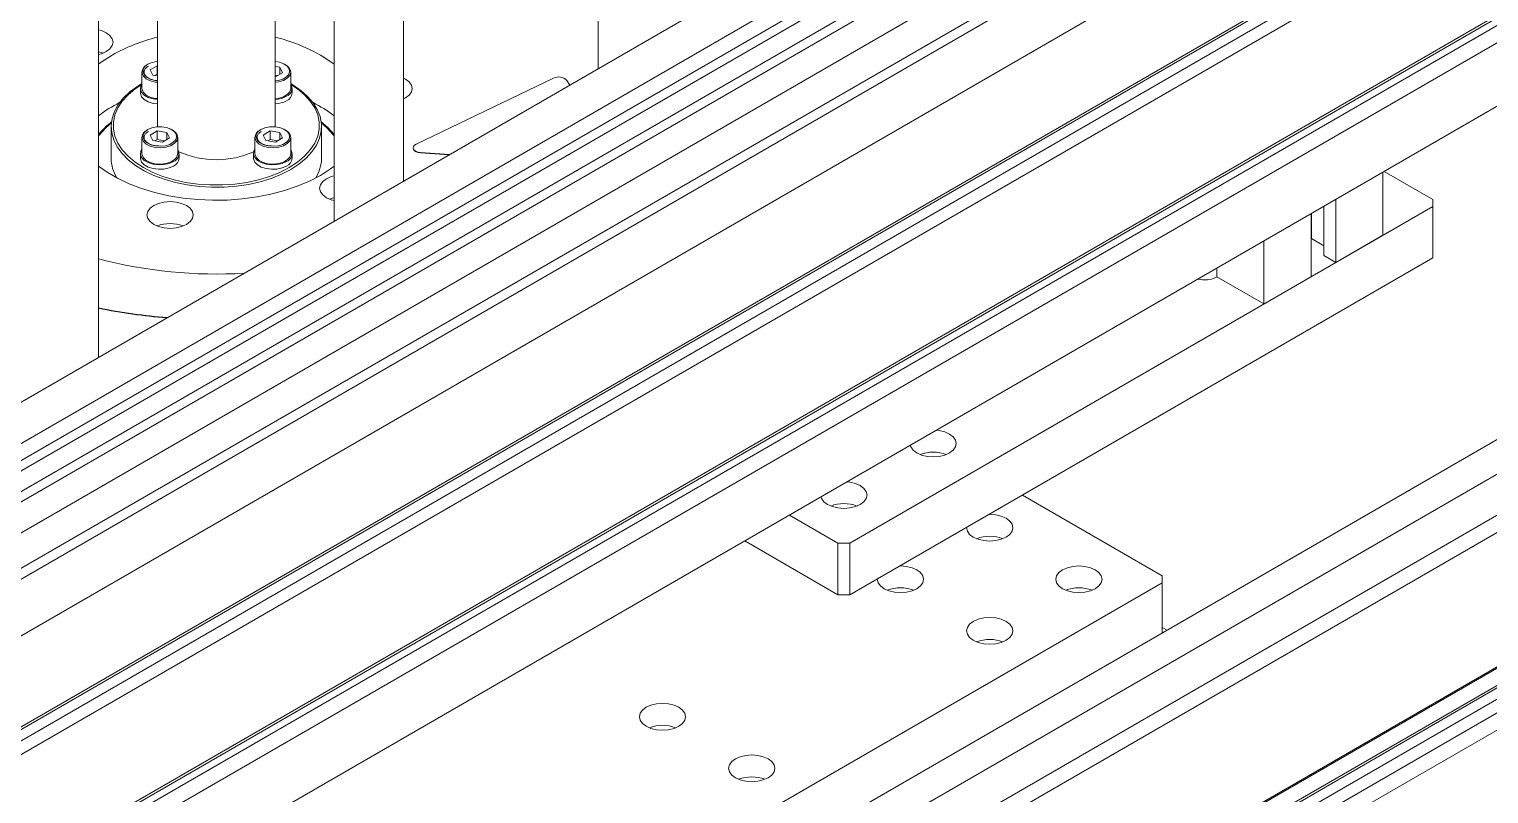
# Model space of a CAD drawing. Header units: millimetres. Extents: x 169 to 14583, y -399 to 10804.
# Drawn here: x 1960.7 to 2307.7, y 6801.8 to 6983.4 of the extents above; entities that cross this region are included whole.
import ezdxf

# ---------------------------------------------------------------- set-up
doc = ezdxf.new("R2010")
doc.units = ezdxf.units.MM
doc.header["$LTSCALE"] = 35

msp = doc.modelspace()

# ---------------------------------------------------------------- linework, layer by layer
at = {"color": 7, "linetype": 'Continuous', "lineweight": 18}
for p, q in [((1557.509, 6663.209), (2603.621, 7267.116)), ((1565.995, 6658.311), (2612.106, 7262.218)), ((1565.995, 6654.228), (2615.642, 7260.177)), ((1567.762, 6652.799), (2617.764, 7258.952)), ((1567.762, 6647.9), (2622.007, 7256.502)), ((1565.995, 6644.429), (2624.129, 7255.277)), ((1569.778, 6639.224), (2630.529, 7251.583)), ((1577.061, 6635.02), (2637.812, 7247.378)), ((1577.662, 6632.795), (2640.04, 7246.092)), ((1589.329, 6626.059), (2651.707, 7239.357)), ((1581.551, 6599.317), (2670.98, 7228.231)), ((1589.329, 6604.421), (2670.448, 7228.538)), ((1586.501, 6599.522), (2673.278, 7226.905)), ((1589.329, 6597.889), (2676.106, 7225.272)), ((1581.551, 6565.839), (2699.976, 7211.492)), ((1585.794, 6566.452), (2701.567, 7210.574)), ((1589.329, 6570.943), (2699.444, 7211.799)), ((1589.329, 6564.411), (2705.102, 7208.533)), ((1589.329, 6549.305), (2714.336, 7198.757)), ((2095.924, 7147.545), (2095.924, 6974.029)), ((1977.194, 6905.488), (1977.194, 7126.627)), ((2033.163, 7126.627), (2033.163, 6937.798)), ((2049.663, 6947.323), (2049.663, 7126.627)), ((1724.387, 6548.092), (2714.336, 7119.578)), ((1747.721, 6553.402), (2714.336, 7111.417)), ((1756.206, 6548.504), (2714.336, 7101.62)), ((1756.206, 6544.421), (2714.336, 7097.537)), ((1755.924, 6512.331), (2714.336, 7065.611)), ((1756.206, 6512.168), (2714.336, 7065.284)), ((1756.206, 6508.085), (2714.336, 7061.201)), ((1748.428, 6502.981), (2714.336, 7060.588)), ((1753.378, 6503.185), (2714.336, 7057.935)), ((1756.206, 6501.553), (2714.336, 7054.669)), ((1756.206, 6497.47), (2714.336, 7050.586)), ((1991.179, 6992.801), (1991.179, 6960.548)), ((2019.179, 6960.548), (2019.179, 6992.801)), ((1991.133, 6974.763), (1989.466, 6973.8)), ((1991.133, 6974.763), (1991.179, 6974.756)), ((1991.133, 6972.721), (1991.133, 6974.763)), ((2019.179, 6974.581), (2020.281, 6974.41)), ((2020.281, 6974.41), (2020.891, 6973.096)), ((2020.281, 6972.743), (2020.281, 6974.41)), ((1987.494, 6973.244), (1987.494, 6969.365)), ((1990.076, 6972.485), (1989.466, 6973.8)), ((1990.076, 6972.485), (1991.179, 6972.315)), ((1991.133, 6972.721), (1990.588, 6972.406)), ((1991.133, 6972.721), (1991.179, 6972.714)), ((2019.179, 6972.54), (2019.77, 6972.448)), ((2019.179, 6972.14), (2019.224, 6972.133)), ((2019.224, 6972.133), (2020.891, 6973.096)), ((2022.864, 6969.365), (2022.864, 6973.244)), ((2052.666, 6956.14), (2085.352, 6971.778)), ((2088.512, 6971.277), (2089.208, 6970.152)), ((1987.144, 6969.365), (1987.144, 6968.304)), ((2023.214, 6968.304), (2023.214, 6969.365)), ((2019.167, 6960.223), (2019.179, 6960.548)), ((1980.179, 6960.312), (1980.179, 6952.791)), ((1987.494, 6957.732), (1987.494, 6953.853)), ((1988.738, 6959.467), (1988.828, 6959.517)), ((1991.133, 6959.251), (1989.466, 6958.288)), ((1990.076, 6956.974), (1989.466, 6958.288)), ((1991.133, 6957.21), (1990.588, 6956.895)), ((1991.133, 6959.251), (1993.411, 6958.899)), ((1991.133, 6957.21), (1991.133, 6959.251)), ((1991.133, 6957.21), (1992.9, 6956.936)), ((1992.354, 6956.621), (1994.021, 6957.584)), ((1993.411, 6958.899), (1994.021, 6957.584)), ((1993.411, 6957.232), (1993.411, 6958.899)), ((1995.994, 6953.853), (1995.994, 6957.732)), ((2014.364, 6957.732), (2014.364, 6953.853)), ((2015.608, 6959.467), (2015.703, 6959.52)), ((2018.003, 6959.251), (2016.336, 6958.288)), ((2016.946, 6956.974), (2016.336, 6958.288)), ((2018.003, 6957.21), (2017.458, 6956.895)), ((2018.003, 6959.251), (2020.281, 6958.899)), ((2018.003, 6957.21), (2018.003, 6959.251)), ((2018.003, 6957.21), (2019.77, 6956.936)), ((2019.224, 6956.621), (2020.891, 6957.584)), ((2020.281, 6958.899), (2020.891, 6957.584)), ((2020.281, 6957.232), (2020.281, 6958.899)), ((2022.864, 6953.853), (2022.864, 6957.732)), ((2030.179, 6952.791), (2030.179, 6960.312)), ((1987.144, 6953.853), (1987.144, 6952.792)), ((1990.076, 6956.974), (1992.354, 6956.621)), ((1996.344, 6952.792), (1996.344, 6953.853)), ((2014.014, 6953.853), (2014.014, 6952.792)), ((2016.946, 6956.974), (2019.224, 6956.621)), ((2023.214, 6952.792), (2023.214, 6953.853)), ((2051.943, 6955.251), (2051.943, 6955.17)), ((2060.621, 6953.649), (2053.716, 6954.104)), ((2053.716, 6954.104), (2053.716, 6954.023)), ((2060.494, 6953.576), (2053.716, 6954.023)), ((2282.506, 6934.49), (2282.506, 6949.467)), ((2294.385, 6942.98), (2282.827, 6949.653)), ((2155.792, 6861.339), (2294.385, 6941.347)), ((2265.535, 6933.673), (2265.535, 6939.67)), ((2268.47, 6929.652), (2268.47, 6941.364)), ((2271.298, 6928.02), (2271.298, 6942.997)), ((2294.385, 6941.347), (2294.385, 6942.98)), ((2294.385, 6929.099), (2294.385, 6941.347)), ((2265.429, 6924.631), (2265.429, 6939.609)), ((2254.222, 6918.161), (2254.222, 6933.139)), ((2265.359, 6933.675), (2265.535, 6933.673)), ((2265.535, 6933.673), (2268.47, 6931.979)), ((2271.298, 6928.02), (2282.506, 6934.49)), ((2268.47, 6929.652), (2271.298, 6928.02)), ((2155.792, 6849.091), (2294.385, 6929.099)), ((2243.014, 6924.631), (2243.014, 6926.669)), ((2243.014, 6924.631), (2254.222, 6918.161)), ((2254.222, 6918.161), (2265.429, 6924.631)), ((2230.039, 6853.582), (2196.805, 6872.767)), ((2196.981, 6872.869), (2196.981, 6872.665)), ((2141.406, 6868.012), (2152.964, 6861.339)), ((2130.798, 6861.888), (2152.964, 6849.091)), ((2152.964, 6849.091), (2152.964, 6861.339)), ((2152.964, 6861.339), (2155.792, 6861.339)), ((2155.792, 6861.339), (2155.792, 6849.091)), ((2230.039, 6851.949), (2230.039, 6853.582)), ((2008.182, 6723.874), (2230.039, 6851.949)), ((2230.039, 6839.999), (2230.039, 6851.949)), ((2155.792, 6849.091), (2152.964, 6849.091)), ((2230.039, 6841.333), (2231.194, 6840.666))]:
    msp.add_line(p, q, dxfattribs=at)
at = {"color": 7, "linetype": 'Continuous', "lineweight": 18, "flags": 128}
for points in [[(1977.194, 6977.404), (1977.877, 6977.596), (1979.016, 6978.101), (1979.89, 6978.759), (1980.439, 6979.524), (1980.627, 6980.346), (1980.439, 6981.168), (1979.89, 6981.934), (1979.016, 6982.591), (1977.877, 6983.096), (1977.194, 6983.288)], [(1978.251, 6977.733), (1977.877, 6977.87), (1977.194, 6978.063)], [(1980.43, 6977.285), (1978.053, 6975.766), (1977.194, 6975.132)], [(1988.915, 6975.081), (1988.207, 6974.527), (1987.813, 6973.877), (1987.769, 6973.189), (1988.077, 6972.525), (1988.712, 6971.942), (1989.615, 6971.493), (1990.708, 6971.217), (1991.179, 6971.162)], [(2019.176, 6971.162), (2019.935, 6971.268), (2020.989, 6971.59), (2021.832, 6972.077), (2022.389, 6972.685), (2022.611, 6973.362), (2022.477, 6974.046), (2022.001, 6974.676), (2021.223, 6975.198), (2020.213, 6975.564), (2019.179, 6975.734)], [(1991.179, 6970.812), (1990.644, 6970.874), (1989.482, 6971.166), (1988.522, 6971.643), (1987.848, 6972.263), (1987.52, 6972.969), (1987.494, 6973.244)], [(2022.864, 6973.244), (2022.861, 6973.152), (2022.625, 6972.433), (2022.033, 6971.787), (2021.137, 6971.27), (2020.017, 6970.928), (2019.179, 6970.812)], [(2049.663, 6966.867), (2050.12, 6967.102), (2050.994, 6967.76), (2051.543, 6968.526), (2051.73, 6969.348), (2051.543, 6970.169), (2050.994, 6970.935), (2050.12, 6971.593), (2049.663, 6971.828)], [(2022.856, 6950.107), (2020.641, 6948.972), (2018.21, 6947.996), (2015.595, 6947.192), (2012.834, 6946.573), (2009.965, 6946.147), (2007.029, 6945.92), (2004.068, 6945.894), (2001.121, 6946.071), (1998.232, 6946.448), (1995.441, 6947.02), (1992.786, 6947.778), (1990.305, 6948.712), (1988.033, 6949.809), (1986.001, 6951.054), (1984.239, 6952.428), (1982.771, 6953.913), (1981.617, 6955.488), (1980.794, 6957.13), (1980.313, 6958.818), (1980.181, 6960.526), (1980.401, 6962.231), (1980.968, 6963.91), (1981.875, 6965.537), (1983.109, 6967.092), (1984.653, 6968.551), (1986.485, 6969.895), (1987.494, 6970.513)], [(1987.441, 6970.304), (1985.893, 6969.27), (1984.212, 6967.865), (1982.837, 6966.353), (1981.788, 6964.756), (1981.08, 6963.097), (1980.723, 6961.402), (1980.723, 6959.694), (1981.08, 6957.998), (1981.788, 6956.34), (1982.837, 6954.743), (1984.212, 6953.231), (1985.893, 6951.825), (1987.855, 6950.547), (1990.069, 6949.414), (1992.504, 6948.444), (1995.124, 6947.65), (1997.89, 6947.045), (2000.762, 6946.636), (2003.699, 6946.43), (2006.658, 6946.43), (2009.595, 6946.636), (2012.467, 6947.045), (2015.234, 6947.65), (2017.853, 6948.444), (2020.288, 6949.414), (2022.503, 6950.547)], [(1991.179, 6965.668), (1990.136, 6965.816), (1988.987, 6966.178), (1988.061, 6966.712), (1987.434, 6967.376), (1987.155, 6968.114), (1987.144, 6968.304)], [(1991.179, 6966.73), (1990.136, 6966.877), (1988.987, 6967.239), (1988.061, 6967.774), (1987.434, 6968.437), (1987.155, 6969.176), (1987.249, 6969.93), (1987.494, 6970.381)], [(1987.494, 6969.365), (1987.52, 6969.091), (1987.848, 6968.384), (1988.522, 6967.765), (1989.482, 6967.288), (1990.644, 6966.995), (1991.179, 6966.934)], [(2019.179, 6966.934), (2020.017, 6967.049), (2021.137, 6967.391), (2022.033, 6967.908), (2022.625, 6968.555), (2022.861, 6969.274), (2022.864, 6969.365)], [(2022.503, 6950.547), (2024.465, 6951.825), (2026.145, 6953.231), (2027.52, 6954.743), (2028.569, 6956.34), (2029.277, 6957.998), (2029.634, 6959.694), (2029.634, 6961.402), (2029.277, 6963.097), (2028.569, 6964.756), (2027.52, 6966.353), (2026.145, 6967.865), (2024.465, 6969.27), (2022.917, 6970.304)], [(2022.864, 6970.513), (2023.372, 6970.21), (2025.273, 6968.899), (2026.891, 6967.466), (2028.204, 6965.934), (2029.194, 6964.322), (2029.847, 6962.654), (2030.154, 6960.954), (2030.11, 6959.244), (2029.716, 6957.549), (2028.978, 6955.893), (2027.905, 6954.299), (2026.514, 6952.79), (2024.823, 6951.386), (2022.856, 6950.107)], [(1991.179, 6960.548), (1991.181, 6960.385), (1991.19, 6960.223)], [(2030.109, 6961.386), (2031.675, 6960.039), (2033.163, 6958.448)], [(1995.994, 6957.732), (1995.991, 6957.64), (1995.755, 6956.922), (1995.163, 6956.275), (1994.267, 6955.758), (1993.147, 6955.416), (1991.903, 6955.28), (1990.644, 6955.362), (1989.482, 6955.655), (1988.522, 6956.132), (1987.848, 6956.751), (1987.52, 6957.457), (1987.494, 6957.732)], [(1988.915, 6959.569), (1988.207, 6959.015), (1987.813, 6958.365), (1987.769, 6957.678), (1988.077, 6957.013), (1988.712, 6956.43), (1989.615, 6955.981), (1990.708, 6955.706), (1991.893, 6955.629), (1993.065, 6955.757), (1994.119, 6956.078), (1994.962, 6956.565), (1995.519, 6957.174), (1995.741, 6957.85), (1995.607, 6958.534), (1995.131, 6959.165), (1994.353, 6959.686), (1993.343, 6960.053), (1992.191, 6960.231), (1991, 6960.205), (1989.875, 6959.978), (1988.915, 6959.569)], [(2022.864, 6957.732), (2022.861, 6957.64), (2022.625, 6956.922), (2022.033, 6956.275), (2021.137, 6955.758), (2020.017, 6955.416), (2018.773, 6955.28), (2017.514, 6955.362), (2016.353, 6955.655), (2015.392, 6956.132), (2014.718, 6956.751), (2014.39, 6957.457), (2014.364, 6957.732)], [(2015.785, 6959.569), (2015.077, 6959.015), (2014.683, 6958.365), (2014.639, 6957.678), (2014.947, 6957.013), (2015.582, 6956.43), (2016.486, 6955.981), (2017.578, 6955.706), (2018.763, 6955.629), (2019.935, 6955.757), (2020.989, 6956.078), (2021.832, 6956.565), (2022.389, 6957.174), (2022.611, 6957.85), (2022.477, 6958.534), (2022.001, 6959.165), (2021.223, 6959.686), (2020.213, 6960.053), (2019.062, 6960.231), (2017.87, 6960.205), (2016.745, 6959.978), (2015.785, 6959.569)], [(1994.996, 6951.976), (1993.948, 6951.523), (1992.721, 6951.259), (1991.415, 6951.205), (1990.136, 6951.365), (1988.987, 6951.728), (1988.061, 6952.262), (1987.434, 6952.925), (1987.155, 6953.664), (1987.249, 6954.418), (1987.494, 6954.869)], [(1987.494, 6953.853), (1987.52, 6953.579), (1987.848, 6952.872), (1988.522, 6952.253), (1989.482, 6951.776), (1990.644, 6951.484), (1991.903, 6951.402), (1993.147, 6951.538), (1994.267, 6951.879), (1995.163, 6952.397), (1995.755, 6953.043), (1995.991, 6953.762), (1995.994, 6953.853)], [(2021.866, 6951.976), (2020.818, 6951.523), (2019.591, 6951.259), (2018.286, 6951.205), (2017.006, 6951.365), (2015.857, 6951.728), (2014.931, 6952.262), (2014.304, 6952.925), (2014.025, 6953.664), (2014.119, 6954.418), (2014.364, 6954.869)], [(2014.364, 6953.853), (2014.39, 6953.579), (2014.718, 6952.872), (2015.392, 6952.253), (2016.353, 6951.776), (2017.514, 6951.484), (2018.773, 6951.402), (2020.017, 6951.538), (2021.137, 6951.879), (2022.033, 6952.397), (2022.625, 6953.043), (2022.861, 6953.762), (2022.864, 6953.853)], [(2052.666, 6956.14), (2052.277, 6955.891), (2052.029, 6955.587), (2051.943, 6955.255), (2052.026, 6954.922), (2052.271, 6954.618), (2052.658, 6954.367), (2053.153, 6954.191), (2053.716, 6954.104)], [(2053.716, 6954.023), (2053.153, 6954.109), (2052.658, 6954.285), (2052.271, 6954.536), (2052.026, 6954.841), (2051.943, 6955.17)], [(1977.194, 6950.863), (1979.208, 6949.452), (1981.715, 6948.005), (1984.463, 6946.712), (1987.423, 6945.585), (1990.566, 6944.638), (1993.858, 6943.878), (1997.267, 6943.315), (2000.757, 6942.954), (2004.292, 6942.799), (2007.836, 6942.851), (2011.353, 6943.109), (2014.807, 6943.572), (2018.162, 6944.234), (2021.384, 6945.089), (2024.439, 6946.127), (2027.297, 6947.338), (2029.927, 6948.71), (2032.304, 6950.229), (2033.163, 6950.863)], [(1994.996, 6950.914), (1993.948, 6950.461), (1992.721, 6950.197), (1991.415, 6950.143), (1990.136, 6950.304), (1988.987, 6950.666), (1988.061, 6951.201), (1987.434, 6951.864), (1987.155, 6952.603), (1987.144, 6952.792)], [(2021.866, 6950.914), (2020.818, 6950.461), (2019.591, 6950.197), (2018.286, 6950.143), (2017.006, 6950.304), (2015.857, 6950.666), (2014.931, 6951.201), (2014.304, 6951.864), (2014.025, 6952.603), (2014.014, 6952.792)], [(2031.342, 6947.894), (2030.468, 6947.236), (2029.918, 6946.471), (2029.731, 6945.649), (2029.918, 6944.827), (2030.468, 6944.061), (2031.342, 6943.404), (2032.481, 6942.899), (2033.163, 6942.707)], [(2033.163, 6948.591), (2032.481, 6948.399), (2031.342, 6947.894)], [(2033.163, 6943.365), (2032.481, 6943.173), (2032.106, 6943.036)], [(1990.29, 6941.544), (1989.416, 6940.886), (1988.866, 6940.121), (1988.679, 6939.299), (1988.866, 6938.477), (1989.416, 6937.711), (1990.29, 6937.054), (1991.429, 6936.549), (1992.755, 6936.232), (1994.179, 6936.124), (1995.602, 6936.232), (1996.929, 6936.549), (1998.068, 6937.054), (1998.942, 6937.711), (1999.491, 6938.477), (1999.679, 6939.299), (1999.491, 6940.121), (1998.942, 6940.886), (1998.068, 6941.544), (1996.929, 6942.048), (1995.602, 6942.366), (1994.179, 6942.474), (1992.755, 6942.366), (1991.429, 6942.048), (1990.29, 6941.544)], [(2170.139, 6884.599), (2170.279, 6884.193), (2170.828, 6883.428), (2171.702, 6882.77), (2172.841, 6882.266), (2174.168, 6881.948), (2175.591, 6881.84), (2177.015, 6881.948), (2178.341, 6882.266), (2179.48, 6882.77), (2180.355, 6883.428), (2180.904, 6884.193), (2181.091, 6885.015), (2180.904, 6885.837), (2180.355, 6886.603), (2179.48, 6887.26), (2178.341, 6887.765), (2177.015, 6888.082), (2176.313, 6888.163)], [(2148.926, 6872.353), (2149.066, 6871.947), (2149.615, 6871.182), (2150.489, 6870.524), (2151.628, 6870.019), (2152.955, 6869.702), (2154.378, 6869.594), (2155.802, 6869.702), (2157.128, 6870.019), (2158.267, 6870.524), (2159.141, 6871.182), (2159.691, 6871.947), (2159.878, 6872.769), (2159.691, 6873.591), (2159.141, 6874.357), (2158.267, 6875.014), (2157.128, 6875.519), (2155.802, 6875.836), (2155.099, 6875.917)], [(2183.529, 6865.103), (2183.526, 6865.011), (2183.714, 6864.189), (2184.263, 6863.424), (2185.137, 6862.766), (2186.276, 6862.262), (2187.603, 6861.944), (2189.026, 6861.836), (2190.45, 6861.944), (2191.776, 6862.262), (2192.916, 6862.766), (2193.79, 6863.424), (2194.339, 6864.189), (2194.526, 6865.011), (2194.339, 6865.833), (2193.79, 6866.599), (2192.916, 6867.256), (2191.776, 6867.761), (2190.45, 6868.078), (2189.026, 6868.186), (2188.867, 6868.185)], [(2162.316, 6852.857), (2162.313, 6852.765), (2162.501, 6851.943), (2163.05, 6851.178), (2163.924, 6850.52), (2165.063, 6850.015), (2166.39, 6849.698), (2167.813, 6849.59), (2169.237, 6849.698), (2170.563, 6850.015), (2171.702, 6850.52), (2172.576, 6851.178), (2173.126, 6851.943), (2173.313, 6852.765), (2173.126, 6853.587), (2172.576, 6854.353), (2171.702, 6855.01), (2170.563, 6855.515), (2169.237, 6855.832), (2167.813, 6855.94), (2167.654, 6855.939)], [(2206.351, 6855.01), (2205.476, 6854.353), (2204.927, 6853.587), (2204.74, 6852.765), (2204.927, 6851.943), (2205.476, 6851.178), (2206.351, 6850.52), (2207.49, 6850.015), (2208.816, 6849.698), (2210.24, 6849.59), (2211.663, 6849.698), (2212.99, 6850.015), (2214.129, 6850.52), (2215.003, 6851.178), (2215.552, 6851.943), (2215.74, 6852.765), (2215.552, 6853.587), (2215.003, 6854.353), (2214.129, 6855.01), (2212.99, 6855.515), (2211.663, 6855.832), (2210.24, 6855.94), (2208.816, 6855.832), (2207.49, 6855.515), (2206.351, 6855.01)], [(2185.137, 6842.764), (2184.263, 6842.107), (2183.714, 6841.341), (2183.526, 6840.519), (2183.714, 6839.697), (2184.263, 6838.931), (2185.137, 6838.274), (2186.276, 6837.769), (2187.603, 6837.452), (2189.026, 6837.344), (2190.45, 6837.452), (2191.776, 6837.769), (2192.916, 6838.274), (2193.79, 6838.931), (2194.339, 6839.697), (2194.526, 6840.519), (2194.339, 6841.341), (2193.79, 6842.107), (2192.916, 6842.764), (2191.776, 6843.269), (2190.45, 6843.586), (2189.026, 6843.694), (2187.603, 6843.586), (2186.276, 6843.269), (2185.137, 6842.764)], [(2107.356, 6822.354), (2106.482, 6821.696), (2105.932, 6820.931), (2105.745, 6820.109), (2105.932, 6819.287), (2106.482, 6818.521), (2107.356, 6817.864), (2108.495, 6817.359), (2109.821, 6817.042), (2111.245, 6816.934), (2112.668, 6817.042), (2113.995, 6817.359), (2115.134, 6817.864), (2116.008, 6818.521), (2116.557, 6819.287), (2116.745, 6820.109), (2116.557, 6820.931), (2116.008, 6821.696), (2115.134, 6822.354), (2113.995, 6822.859), (2112.668, 6823.176), (2111.245, 6823.284), (2109.821, 6823.176), (2108.495, 6822.859), (2107.356, 6822.354)], [(2128.569, 6810.108), (2127.695, 6809.45), (2127.145, 6808.684), (2126.958, 6807.863), (2127.145, 6807.041), (2127.695, 6806.275), (2128.569, 6805.618), (2129.708, 6805.113), (2131.034, 6804.796), (2132.458, 6804.688), (2133.881, 6804.796), (2135.208, 6805.113), (2136.347, 6805.618), (2137.221, 6806.275), (2137.77, 6807.041), (2137.958, 6807.863), (2137.77, 6808.684), (2137.221, 6809.45), (2136.347, 6810.108), (2135.208, 6810.612), (2133.881, 6810.93), (2132.458, 6811.038), (2131.034, 6810.93), (2129.708, 6810.612), (2128.569, 6810.108)]]:
    msp.add_lwpolyline(points, dxfattribs=at)
at = {"color": 7, "linetype": 'Continuous', "lineweight": 18}
for centre, radius, start, end in [((2001.208, 6940.268), 42.449, 103.66643, 119.30653), ((2010.284, 6943.519), 39.024, 54.10564, 76.82492), ((1989.569, 6973.069), 2.083, 113.5055, 175.17436), ((1991.589, 6970.065), 5.684, 94.13688, 118.05716), ((2020.692, 6973.01), 2.184, 6.14992, 67.05378), ((2086.589, 6969.364), 2.712, 44.84966, 117.14001), ((2018.791, 6973.249), 6.531, 273.3993, 298.08745), ((2021.203, 6969.335), 1.963, 289.74085, 32.22689), ((2020.949, 6968.506), 2.274, 293.79534, 354.88452), ((1996.374, 6937.556), 31.771, 116.51318, 127.13547), ((2018.791, 6972.188), 6.531, 273.3993, 298.08745), ((2014.415, 6938.252), 30.956, 52.72434, 63.62701), ((1992.031, 6946.078), 19.317, 127.58783, 140.18106), ((1991.871, 6946.387), 18.783, 128.34985, 141.39227), ((2018.066, 6945.965), 19.374, 38.80769, 51.4502), ((1989.569, 6957.557), 2.083, 113.5055, 175.17436), ((1993.817, 6957.496), 2.19, 6.18798, 67.37852), ((2016.439, 6957.557), 2.083, 113.5055, 175.17436), ((2020.685, 6957.495), 2.192, 6.1993, 67.47512), ((1994.333, 6953.823), 1.963, 289.74085, 32.22689), ((2005.179, 6974.434), 22.005, 246.1324, 293.8676), ((2021.203, 6953.823), 1.963, 289.74085, 32.22689), ((1989.304, 6952.889), 9.126, 180.61968, 211.6652), ((1994.079, 6952.995), 2.274, 293.79534, 354.88452), ((2020.949, 6952.995), 2.274, 293.79534, 354.88452), ((2020.949, 6952.92), 9.231, 328.51532, 359.1998), ((1994.179, 6928.567), 8.7, 68.9509, 111.0491), ((2005.102, 7034.363), 109.099, 255.17897, 273.5243), ((2240.059, 6930.51), 6.648, 256.27216, 297.07237), ((2004.49, 7052.473), 137.99, 258.59107, 265.44463), ((2004.485, 7052.362), 137.961, 258.59069, 265.394), ((2175.591, 6874.283), 8.7, 68.95089, 111.04911), ((2154.378, 6862.037), 8.7, 68.9509, 111.0491), ((2189.026, 6854.279), 8.7, 68.9509, 111.0491), ((2167.813, 6842.033), 8.7, 68.9509, 111.0491), ((2210.24, 6842.033), 8.7, 68.9509, 111.0491), ((2189.026, 6829.787), 8.7, 68.9509, 111.0491), ((2111.245, 6809.377), 8.7, 68.9509, 111.0491), ((2132.458, 6797.131), 8.7, 68.9509, 111.0491)]:
    msp.add_arc(centre, radius, start, end, dxfattribs=at)
for points, knots in [([(1991.179, 6971.228), (1991.07, 6971.232), (1990.598, 6971.249), (1989.822, 6971.456), (1988.964, 6971.828), (1988.348, 6972.322), (1988.013, 6972.865), (1987.959, 6973.418), (1988.198, 6973.986), (1988.631, 6974.41), (1988.961, 6974.612), (1989.04, 6974.66)], [0, 0, 0, 0, 0.03895479, 0.16880423, 0.29799519, 0.42628507, 0.55431527, 0.68489716, 0.82342798, 0.95758476, 1, 1, 1, 1]), ([(1991.398, 6955.704), (1991.215, 6955.71), (1990.669, 6955.726), (1989.821, 6955.942), (1988.964, 6956.317), (1988.347, 6956.81), (1988.013, 6957.354), (1987.959, 6957.906), (1988.198, 6958.474), (1988.631, 6958.898), (1988.961, 6959.1), (1989.04, 6959.148)], [0, 0, 0, 0, 0.063563, 0.1900876, 0.3159705, 0.4409755, 0.5657274, 0.6929656, 0.8279492, 0.9586708, 1, 1, 1, 1]), ([(2018.268, 6955.704), (2018.085, 6955.71), (2017.539, 6955.726), (2016.691, 6955.942), (2015.835, 6956.317), (2015.218, 6956.81), (2014.884, 6957.354), (2014.829, 6957.906), (2015.068, 6958.474), (2015.501, 6958.898), (2015.831, 6959.1), (2015.91, 6959.148)], [0, 0, 0, 0, 0.063563, 0.1900876, 0.3159705, 0.4409755, 0.5657274, 0.6929656, 0.8279492, 0.9586708, 1, 1, 1, 1])]:
    msp.add_open_spline(points, degree=3, knots=knots, dxfattribs=at)

doc.saveas('drawing.dxf')
